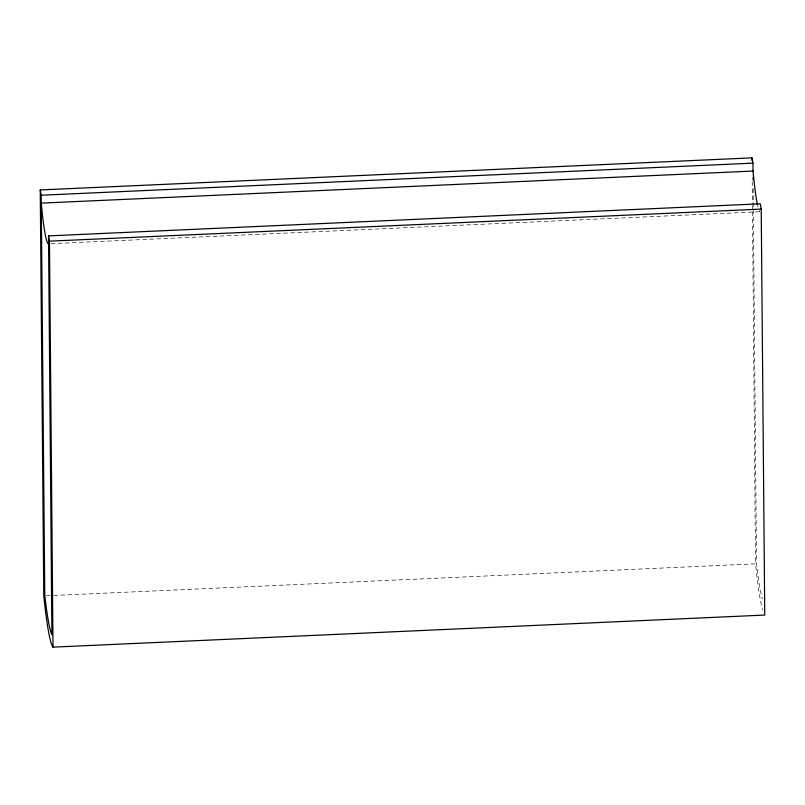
<?xml version="1.0" encoding="UTF-8"?>
<svg xmlns="http://www.w3.org/2000/svg" width="805" height="805" viewBox="0 0 805 805"><rect width="100%" height="100%" fill="white"/><g stroke="black" fill="none" stroke-linecap="round" stroke-linejoin="round"><path stroke-width="0.6" stroke-dasharray="4.03 3.02" d="M51.097 243.674L760.343 211.715M46.288 595.801L52.567 595.519M53.824 595.459L755.533 563.842A145.071 10.113 87.4 0 0 762.556 609.908M753.178 188.652L756.519 562.977A133.56 9.318 87.4 0 0 762.285 598.86M752.212 181.739L752.413 204.369M752.423 205.627L752.464 210.648M752.474 211.906L755.533 563.842M759.799 211.524A93.481 6.521 87.4 0 1 759.226 210.699M758.018 207.187A93.481 6.521 87.4 0 1 757.606 205.476"/><path stroke-width="1.21" d="M40.25 189.94L41.196 195.223L44.768 595.046A133.56 9.318 87.4 0 0 51.892 634.662L48.521 235.885L760.272 203.806L761.218 209.089L764.75 615.06L52.999 647.14A145.071 10.113 87.4 0 1 43.782 595.911L40.25 189.94L752.001 157.861L752.957 163.143L753.027 171.052A93.481 6.521 87.4 0 0 757.404 204.53M41.196 195.223L752.957 163.143M753.027 171.052L41.266 203.122A93.481 6.521 87.4 0 0 48.582 243.784M48.521 235.885L49.467 241.158L761.218 209.089M753.078 177.331L753.098 179.847M752.001 157.861L752.031 160.376M49.467 241.158L52.999 647.14"/></g></svg>
